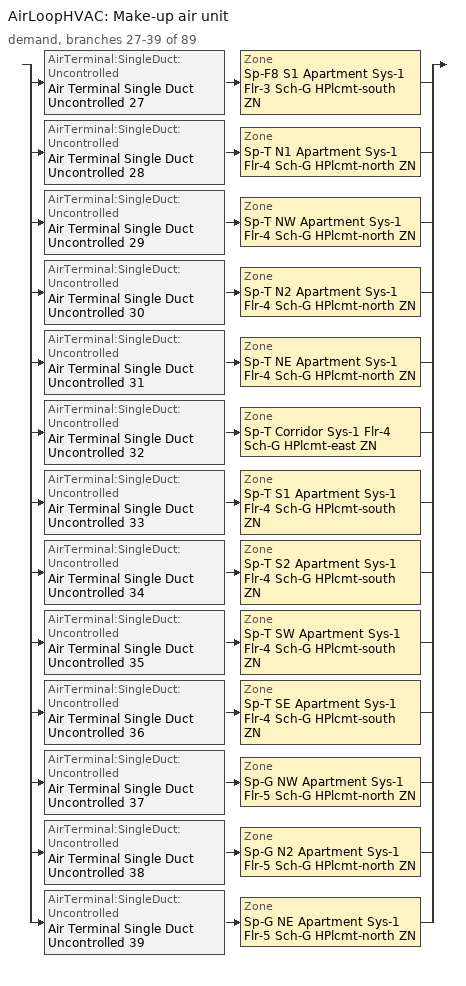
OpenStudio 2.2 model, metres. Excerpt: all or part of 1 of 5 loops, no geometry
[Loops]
AirLoopHVAC 'Make-up air unit'
 demand, branches 27-39 of 89: split
  | AirTerminal:SingleDuct:Uncontrolled 'Air Terminal Single Duct Uncontrolled 27' > Zone 'Sp-F8 S1 Apartment Sys-1 Flr-3 Sch-G HPlcmt-south ZN'
  | AirTerminal:SingleDuct:Uncontrolled 'Air Terminal Single Duct Uncontrolled 28' > Zone 'Sp-T N1 Apartment Sys-1 Flr-4 Sch-G HPlcmt-north ZN'
  | AirTerminal:SingleDuct:Uncontrolled 'Air Terminal Single Duct Uncontrolled 29' > Zone 'Sp-T NW Apartment Sys-1 Flr-4 Sch-G HPlcmt-north ZN'
  | AirTerminal:SingleDuct:Uncontrolled 'Air Terminal Single Duct Uncontrolled 30' > Zone 'Sp-T N2 Apartment Sys-1 Flr-4 Sch-G HPlcmt-north ZN'
  | AirTerminal:SingleDuct:Uncontrolled 'Air Terminal Single Duct Uncontrolled 31' > Zone 'Sp-T NE Apartment Sys-1 Flr-4 Sch-G HPlcmt-north ZN'
  | AirTerminal:SingleDuct:Uncontrolled 'Air Terminal Single Duct Uncontrolled 32' > Zone 'Sp-T Corridor Sys-1 Flr-4 Sch-G HPlcmt-east ZN'
  | AirTerminal:SingleDuct:Uncontrolled 'Air Terminal Single Duct Uncontrolled 33' > Zone 'Sp-T S1 Apartment Sys-1 Flr-4 Sch-G HPlcmt-south ZN'
  | AirTerminal:SingleDuct:Uncontrolled 'Air Terminal Single Duct Uncontrolled 34' > Zone 'Sp-T S2 Apartment Sys-1 Flr-4 Sch-G HPlcmt-south ZN'
  | AirTerminal:SingleDuct:Uncontrolled 'Air Terminal Single Duct Uncontrolled 35' > Zone 'Sp-T SW Apartment Sys-1 Flr-4 Sch-G HPlcmt-south ZN'
  | AirTerminal:SingleDuct:Uncontrolled 'Air Terminal Single Duct Uncontrolled 36' > Zone 'Sp-T SE Apartment Sys-1 Flr-4 Sch-G HPlcmt-south ZN'
  | AirTerminal:SingleDuct:Uncontrolled 'Air Terminal Single Duct Uncontrolled 37' > Zone 'Sp-G NW Apartment Sys-1 Flr-5 Sch-G HPlcmt-north ZN'
  | AirTerminal:SingleDuct:Uncontrolled 'Air Terminal Single Duct Uncontrolled 38' > Zone 'Sp-G N2 Apartment Sys-1 Flr-5 Sch-G HPlcmt-north ZN'
  | AirTerminal:SingleDuct:Uncontrolled 'Air Terminal Single Duct Uncontrolled 39' > Zone 'Sp-G NE Apartment Sys-1 Flr-5 Sch-G HPlcmt-north ZN'
[EvaporativeFluidCooler:SingleSpeed]
Central Tower: Design Air Flow Rate {m3/s}=autosize; Fan Power at Design Air Flow Rate {W}=autosize; Design Spray Water Flow Rate {m3/s}=0.002208; Performance Input Method=UFactorTimesAreaAndDesignWaterFlowRate; U-factor Times Area Value at Design Air Flow Rate {W/K}=autosize; Design Water Flow Rate {m3/s}=autosize; Capacity Control=FanCycling; Sizing Factor=1; Evaporation Loss Mode=SaturatedExit; Drift Loss Percent {percent}=0.008; Blowdown Calculation Mode=ConcentrationRatio; Blowdown Concentration Ratio=3
[Sizing:Zone] Zone Cooling Design Supply Air Temperature Input Method=SupplyAirTemperature; Zone Cooling Design Supply Air Temperature {C}=13; Zone Cooling Design Supply Air Temperature Difference {deltaC}=11.11; Zone Heating Design Supply Air Temperature Input Method=SupplyAirTemperature; Zone Heating Design Supply Air Temperature {C}=43; Zone Heating Design Supply Air Temperature Difference {deltaC}=11.11; Zone Cooling Design Supply Air Humidity Ratio {kg-H2O/kg-air}=0.0085; Zone Heating Design Supply Air Humidity Ratio {kg-H2O/kg-air}=0.008; Zone Heating Sizing Factor=1.3; Zone Cooling Sizing Factor=1.1; Cooling Design Air Flow Method=DesignDay; Heating Design Air Flow Method=DesignDay; Account for Dedicated Outdoor Air System=No; Dedicated Outdoor Air System Control Strategy=NeutralSupplyAir; Dedicated Outdoor Air Low Setpoint Temperature for Design {C}=autosize; Dedicated Outdoor Air High Setpoint Temperature for Design {C}=autosize
Sp-F8 S1 Apartment Sys-1 Flr-3 Sch-G HPlcmt-south ZN; Sp-T N1 Apartment Sys-1 Flr-4 Sch-G HPlcmt-north ZN; Sp-T NW Apartment Sys-1 Flr-4 Sch-G HPlcmt-north ZN; Sp-T N2 Apartment Sys-1 Flr-4 Sch-G HPlcmt-north ZN; Sp-T NE Apartment Sys-1 Flr-4 Sch-G HPlcmt-north ZN; Sp-T Corridor Sys-1 Flr-4 Sch-G HPlcmt-east ZN; Sp-T S1 Apartment Sys-1 Flr-4 Sch-G HPlcmt-south ZN; Sp-T S2 Apartment Sys-1 Flr-4 Sch-G HPlcmt-south ZN; Sp-T SW Apartment Sys-1 Flr-4 Sch-G HPlcmt-south ZN; Sp-T SE Apartment Sys-1 Flr-4 Sch-G HPlcmt-south ZN; Sp-G NW Apartment Sys-1 Flr-5 Sch-G HPlcmt-north ZN; Sp-G N2 Apartment Sys-1 Flr-5 Sch-G HPlcmt-north ZN; Sp-G NE Apartment Sys-1 Flr-5 Sch-G HPlcmt-north ZN
[Zone equipment]
Sp-F8 S1 Apartment Sys-1 Flr-3 Sch-G HPlcmt-south ZN: Sp-F8 S1 Apartment Sys-1 Flr-3 Sch-G HPlcmt-south ZN PTAC, Zone HVAC Baseboard Convective Electric 27, Air Terminal Single Duct Uncontrolled 27
Sp-T N1 Apartment Sys-1 Flr-4 Sch-G HPlcmt-north ZN: Sp-T N1 Apartment Sys-1 Flr-4 Sch-G HPlcmt-north ZN PTAC, Zone HVAC Baseboard Convective Electric 28, Air Terminal Single Duct Uncontrolled 28
Sp-T NW Apartment Sys-1 Flr-4 Sch-G HPlcmt-north ZN: Sp-T NW Apartment Sys-1 Flr-4 Sch-G HPlcmt-north ZN PTAC, Zone HVAC Baseboard Convective Electric 29, Air Terminal Single Duct Uncontrolled 29
Sp-T N2 Apartment Sys-1 Flr-4 Sch-G HPlcmt-north ZN: Sp-T N2 Apartment Sys-1 Flr-4 Sch-G HPlcmt-north ZN PTAC, Zone HVAC Baseboard Convective Electric 30, Air Terminal Single Duct Uncontrolled 30
Sp-T NE Apartment Sys-1 Flr-4 Sch-G HPlcmt-north ZN: Sp-T NE Apartment Sys-1 Flr-4 Sch-G HPlcmt-north ZN PTAC, Zone HVAC Baseboard Convective Electric 31, Air Terminal Single Duct Uncontrolled 31
Sp-T Corridor Sys-1 Flr-4 Sch-G HPlcmt-east ZN: Sp-T Corridor Sys-1 Flr-4 Sch-G HPlcmt-east ZN PTAC, Zone HVAC Baseboard Convective Electric 32, Air Terminal Single Duct Uncontrolled 32
Sp-T S1 Apartment Sys-1 Flr-4 Sch-G HPlcmt-south ZN: Sp-T S1 Apartment Sys-1 Flr-4 Sch-G HPlcmt-south ZN PTAC, Zone HVAC Baseboard Convective Electric 33, Air Terminal Single Duct Uncontrolled 33
Sp-T S2 Apartment Sys-1 Flr-4 Sch-G HPlcmt-south ZN: Sp-T S2 Apartment Sys-1 Flr-4 Sch-G HPlcmt-south ZN PTAC, Zone HVAC Baseboard Convective Electric 34, Air Terminal Single Duct Uncontrolled 34
Sp-T SW Apartment Sys-1 Flr-4 Sch-G HPlcmt-south ZN: Sp-T SW Apartment Sys-1 Flr-4 Sch-G HPlcmt-south ZN PTAC, Zone HVAC Baseboard Convective Electric 35, Air Terminal Single Duct Uncontrolled 35
Sp-T SE Apartment Sys-1 Flr-4 Sch-G HPlcmt-south ZN: Sp-T SE Apartment Sys-1 Flr-4 Sch-G HPlcmt-south ZN PTAC, Zone HVAC Baseboard Convective Electric 36, Air Terminal Single Duct Uncontrolled 36
Sp-G NW Apartment Sys-1 Flr-5 Sch-G HPlcmt-north ZN: Sp-G NW Apartment Sys-1 Flr-5 Sch-G HPlcmt-north ZN PTAC, Zone HVAC Baseboard Convective Electric 37, Air Terminal Single Duct Uncontrolled 37
Sp-G N2 Apartment Sys-1 Flr-5 Sch-G HPlcmt-north ZN: Sp-G N2 Apartment Sys-1 Flr-5 Sch-G HPlcmt-north ZN PTAC, Zone HVAC Baseboard Convective Electric 38, Air Terminal Single Duct Uncontrolled 38
Sp-G NE Apartment Sys-1 Flr-5 Sch-G HPlcmt-north ZN: Sp-G NE Apartment Sys-1 Flr-5 Sch-G HPlcmt-north ZN PTAC, Zone HVAC Baseboard Convective Electric 39, Air Terminal Single Duct Uncontrolled 39
[Fan:ConstantVolume] Availability Schedule=Always On Discrete; Fan Efficiency=0.39975; Pressure Rise {Pa}=640; Maximum Flow Rate {m3/s}=AutoSize; Motor Efficiency=0.615
Fan Constant Volume 28; Fan Constant Volume 29; Fan Constant Volume 30; Fan Constant Volume 31; Fan Constant Volume 32; Fan Constant Volume 33; Fan Constant Volume 34; Fan Constant Volume 35; Fan Constant Volume 36; Fan Constant Volume 37; Fan Constant Volume 38; Fan Constant Volume 39; Fan Constant Volume 40
[Coil:Heating:Electric] Availability Schedule=ON_OFF_ALWAYS_OFF
Coil Heating Electric 28; Coil Heating Electric 29; Coil Heating Electric 30; Coil Heating Electric 31; Coil Heating Electric 32; Coil Heating Electric 33; Coil Heating Electric 34; Coil Heating Electric 35; Coil Heating Electric 36; Coil Heating Electric 37; Coil Heating Electric 38; Coil Heating Electric 39; Coil Heating Electric 40
[Coil:Cooling:DX:SingleSpeed] Availability Schedule=Always On Discrete; Rated Total Cooling Capacity {W}=autosize; Rated Sensible Heat Ratio=autosize; Rated Air Flow Rate {m3/s}=autosize; Rated Evaporator Fan Power Per Volume Flow Rate {W/(m3/s)}=773.3; Condenser Type=AirCooled; Evaporative Condenser Effectiveness=0; Evaporative Condenser Air Flow Rate {m3/s}=Autosize; Evaporative Condenser Pump Rated Power Consumption {W}=Autosize; Crankcase Heater Capacity {W}=0; Maximum Outdoor Dry-Bulb Temperature for Crankcase Heater Operation {C}=0; Basin Heater Capacity {W/K}=0; Basin Heater Setpoint Temperature {C}=10
Name | Rated COP {W/W} | Total Cooling Capacity Function of Temperature Curve | Total Cooling Capacity Function of Flow Fraction Curve | Energy Input Ratio Function of Temperature Curve | Energy Input Ratio Function of Flow Fraction Curve | Part Load Fraction Correlation Curve
Coil Cooling DX Single Speed 28 7kBtu/hr 11.0EER | 3.72669 | DXCOOL-NECB2011-REF-CAPFT 20 | DXCOOL-NECB2011-REF-CAPFFLOW 20 | DXCOOL-NECB2011-REF-COOLEIRFT 20 | DXCOOL-NECB2011-REF-COOLEIRFFLOW 20 | DXCOOL-NECB2011-REF-COOLPLFFPLR 20
Coil Cooling DX Single Speed 29 8kBtu/hr 10.8EER | 3.66224 | DXCOOL-NECB2011-REF-CAPFT 21 | DXCOOL-NECB2011-REF-CAPFFLOW 21 | DXCOOL-NECB2011-REF-COOLEIRFT 21 | DXCOOL-NECB2011-REF-COOLEIRFFLOW 21 | DXCOOL-NECB2011-REF-COOLPLFFPLR 21
Coil Cooling DX Single Speed 30 10kBtu/hr 10.4EER | 3.51759 | DXCOOL-NECB2011-REF-CAPFT 23 | DXCOOL-NECB2011-REF-CAPFFLOW 23 | DXCOOL-NECB2011-REF-COOLEIRFT 23 | DXCOOL-NECB2011-REF-COOLEIRFFLOW 23 | DXCOOL-NECB2011-REF-COOLPLFFPLR 23
Coil Cooling DX Single Speed 31 8kBtu/hr 10.8EER | 3.66217 | DXCOOL-NECB2011-REF-CAPFT 24 | DXCOOL-NECB2011-REF-CAPFFLOW 24 | DXCOOL-NECB2011-REF-COOLEIRFT 24 | DXCOOL-NECB2011-REF-COOLEIRFFLOW 24 | DXCOOL-NECB2011-REF-COOLPLFFPLR 24
Coil Cooling DX Single Speed 32 10kBtu/hr 10.4EER | 3.51573 | DXCOOL-NECB2011-REF-CAPFT 25 | DXCOOL-NECB2011-REF-CAPFFLOW 25 | DXCOOL-NECB2011-REF-COOLEIRFT 25 | DXCOOL-NECB2011-REF-COOLEIRFFLOW 25 | DXCOOL-NECB2011-REF-COOLPLFFPLR 25
Coil Cooling DX Single Speed 33 9kBtu/hr 10.5EER | 3.57192 | DXCOOL-NECB2011-REF-CAPFT 26 | DXCOOL-NECB2011-REF-CAPFFLOW 26 | DXCOOL-NECB2011-REF-COOLEIRFT 26 | DXCOOL-NECB2011-REF-COOLEIRFFLOW 26 | DXCOOL-NECB2011-REF-COOLPLFFPLR 26
Coil Cooling DX Single Speed 34 9kBtu/hr 10.5EER | 3.54933 | DXCOOL-NECB2011-REF-CAPFT 27 | DXCOOL-NECB2011-REF-CAPFFLOW 27 | DXCOOL-NECB2011-REF-COOLEIRFT 27 | DXCOOL-NECB2011-REF-COOLEIRFFLOW 27 | DXCOOL-NECB2011-REF-COOLPLFFPLR 27
Coil Cooling DX Single Speed 35 10kBtu/hr 10.5EER | 3.54536 | DXCOOL-NECB2011-REF-CAPFT 28 | DXCOOL-NECB2011-REF-CAPFFLOW 28 | DXCOOL-NECB2011-REF-COOLEIRFT 28 | DXCOOL-NECB2011-REF-COOLEIRFFLOW 28 | DXCOOL-NECB2011-REF-COOLPLFFPLR 28
Coil Cooling DX Single Speed 36 11kBtu/hr 10.1EER | 3.42358 | DXCOOL-NECB2011-REF-CAPFT 29 | DXCOOL-NECB2011-REF-CAPFFLOW 29 | DXCOOL-NECB2011-REF-COOLEIRFT 29 | DXCOOL-NECB2011-REF-COOLEIRFFLOW 29 | DXCOOL-NECB2011-REF-COOLPLFFPLR 29
Coil Cooling DX Single Speed 37 11kBtu/hr 10.1EER | 3.43392 | DXCOOL-NECB2011-REF-CAPFT 30 | DXCOOL-NECB2011-REF-CAPFFLOW 30 | DXCOOL-NECB2011-REF-COOLEIRFT 30 | DXCOOL-NECB2011-REF-COOLEIRFFLOW 30 | DXCOOL-NECB2011-REF-COOLPLFFPLR 30
Coil Cooling DX Single Speed 38 7kBtu/hr 10.9EER | 3.69299 | DXCOOL-NECB2011-REF-CAPFT 31 | DXCOOL-NECB2011-REF-CAPFFLOW 31 | DXCOOL-NECB2011-REF-COOLEIRFT 31 | DXCOOL-NECB2011-REF-COOLEIRFFLOW 31 | DXCOOL-NECB2011-REF-COOLPLFFPLR 31
Coil Cooling DX Single Speed 39 4kBtu/hr 11.0EER | 3.72439 | DXCOOL-NECB2011-REF-CAPFT 32 | DXCOOL-NECB2011-REF-CAPFFLOW 32 | DXCOOL-NECB2011-REF-COOLEIRFT 32 | DXCOOL-NECB2011-REF-COOLEIRFFLOW 32 | DXCOOL-NECB2011-REF-COOLPLFFPLR 32
Coil Cooling DX Single Speed 40 8kBtu/hr 10.8EER | 3.66921 | DXCOOL-NECB2011-REF-CAPFT 34 | DXCOOL-NECB2011-REF-CAPFFLOW 34 | DXCOOL-NECB2011-REF-COOLEIRFT 34 | DXCOOL-NECB2011-REF-COOLEIRFFLOW 34 | DXCOOL-NECB2011-REF-COOLPLFFPLR 34
[ZoneHVAC:PackagedTerminalAirConditioner] Availability Schedule=Always On Discrete; Supply Air Flow Rate During Cooling Operation {m3/s}=Autosize; Supply Air Flow Rate During Heating Operation {m3/s}=Autosize; Supply Air Flow Rate When No Cooling or Heating is Needed {m3/s}=Autosize; Outdoor Air Flow Rate During Cooling Operation {m3/s}=Autosize; Outdoor Air Flow Rate During Heating Operation {m3/s}=Autosize; Outdoor Air Flow Rate When No Cooling or Heating is Needed {m3/s}=Autosize; Fan Placement=DrawThrough
Name | Supply Air Fan | Heating Coil | Cooling Coil
Sp-F8 S1 Apartment Sys-1 Flr-3 Sch-G HPlcmt-south ZN PTAC | Fan Constant Volume 28 | Coil Heating Electric 28 | Coil Cooling DX Single Speed 28 7kBtu/hr 11.0EER
Sp-T N1 Apartment Sys-1 Flr-4 Sch-G HPlcmt-north ZN PTAC | Fan Constant Volume 29 | Coil Heating Electric 29 | Coil Cooling DX Single Speed 29 8kBtu/hr 10.8EER
Sp-T NW Apartment Sys-1 Flr-4 Sch-G HPlcmt-north ZN PTAC | Fan Constant Volume 30 | Coil Heating Electric 30 | Coil Cooling DX Single Speed 30 10kBtu/hr 10.4EER
Sp-T N2 Apartment Sys-1 Flr-4 Sch-G HPlcmt-north ZN PTAC | Fan Constant Volume 31 | Coil Heating Electric 31 | Coil Cooling DX Single Speed 31 8kBtu/hr 10.8EER
Sp-T NE Apartment Sys-1 Flr-4 Sch-G HPlcmt-north ZN PTAC | Fan Constant Volume 32 | Coil Heating Electric 32 | Coil Cooling DX Single Speed 32 10kBtu/hr 10.4EER
Sp-T Corridor Sys-1 Flr-4 Sch-G HPlcmt-east ZN PTAC | Fan Constant Volume 33 | Coil Heating Electric 33 | Coil Cooling DX Single Speed 33 9kBtu/hr 10.5EER
Sp-T S1 Apartment Sys-1 Flr-4 Sch-G HPlcmt-south ZN PTAC | Fan Constant Volume 34 | Coil Heating Electric 34 | Coil Cooling DX Single Speed 34 9kBtu/hr 10.5EER
Sp-T S2 Apartment Sys-1 Flr-4 Sch-G HPlcmt-south ZN PTAC | Fan Constant Volume 35 | Coil Heating Electric 35 | Coil Cooling DX Single Speed 35 10kBtu/hr 10.5EER
Sp-T SW Apartment Sys-1 Flr-4 Sch-G HPlcmt-south ZN PTAC | Fan Constant Volume 36 | Coil Heating Electric 36 | Coil Cooling DX Single Speed 36 11kBtu/hr 10.1EER
Sp-T SE Apartment Sys-1 Flr-4 Sch-G HPlcmt-south ZN PTAC | Fan Constant Volume 37 | Coil Heating Electric 37 | Coil Cooling DX Single Speed 37 11kBtu/hr 10.1EER
Sp-G NW Apartment Sys-1 Flr-5 Sch-G HPlcmt-north ZN PTAC | Fan Constant Volume 38 | Coil Heating Electric 38 | Coil Cooling DX Single Speed 38 7kBtu/hr 10.9EER
Sp-G N2 Apartment Sys-1 Flr-5 Sch-G HPlcmt-north ZN PTAC | Fan Constant Volume 39 | Coil Heating Electric 39 | Coil Cooling DX Single Speed 39 4kBtu/hr 11.0EER
Sp-G NE Apartment Sys-1 Flr-5 Sch-G HPlcmt-north ZN PTAC | Fan Constant Volume 40 | Coil Heating Electric 40 | Coil Cooling DX Single Speed 40 8kBtu/hr 10.8EER
[ZoneHVAC:Baseboard:Convective:Electric] Availability Schedule=Always On Discrete; Nominal Capacity {W}=autosize; Efficiency=1
Zone HVAC Baseboard Convective Electric 27; Zone HVAC Baseboard Convective Electric 28; Zone HVAC Baseboard Convective Electric 29; Zone HVAC Baseboard Convective Electric 30; Zone HVAC Baseboard Convective Electric 31; Zone HVAC Baseboard Convective Electric 32; Zone HVAC Baseboard Convective Electric 33; Zone HVAC Baseboard Convective Electric 34; Zone HVAC Baseboard Convective Electric 35; Zone HVAC Baseboard Convective Electric 36; Zone HVAC Baseboard Convective Electric 37; Zone HVAC Baseboard Convective Electric 38; Zone HVAC Baseboard Convective Electric 39
[AirTerminal:SingleDuct:Uncontrolled] Availability Schedule=Always On Discrete; Maximum Air Flow Rate {m3/s}=AutoSize
Air Terminal Single Duct Uncontrolled 27; Air Terminal Single Duct Uncontrolled 28; Air Terminal Single Duct Uncontrolled 29; Air Terminal Single Duct Uncontrolled 30; Air Terminal Single Duct Uncontrolled 31; Air Terminal Single Duct Uncontrolled 32; Air Terminal Single Duct Uncontrolled 33; Air Terminal Single Duct Uncontrolled 34; Air Terminal Single Duct Uncontrolled 35; Air Terminal Single Duct Uncontrolled 36; Air Terminal Single Duct Uncontrolled 37; Air Terminal Single Duct Uncontrolled 38; Air Terminal Single Duct Uncontrolled 39
[HeatExchanger:AirToAir:SensibleAndLatent]
Make-up air unit ERV: Availability Schedule=Always On Discrete; Nominal Supply Air Flow Rate {m3/s}=autosize; Sensible Effectiveness at 100% Heating Air Flow=0.5; Latent Effectiveness at 100% Heating Air Flow=0.5; Sensible Effectiveness at 75% Heating Air Flow=0.5; Latent Effectiveness at 75% Heating Air Flow=0.5; Sensible Effectiveness at 100% Cooling Air Flow=0.5; Latent Effectiveness at 100% Cooling Air Flow=0.5; Sensible Effectiveness at 75% Cooling Air Flow=0.5; Latent Effectiveness at 75% Cooling Air Flow=0.5; Nominal Electric Power {W}=50; Supply Air Outlet Temperature Control=Yes; Heat Exchanger Type=Rotary; Frost Control Type=ExhaustOnly; Threshold Temperature {C}=-23.3; Initial Defrost Time Fraction=0.167; Rate of Defrost Time Fraction Increase {1/K}=1.44; Economizer Lockout=Yes
[SetpointManager:OutdoorAirPretreat]
Setpoint Manager Outdoor Air Pretreat 1: Minimum Setpoint Temperature {C}=-99; Maximum Setpoint Temperature {C}=99; Minimum Setpoint Humidity Ratio {kgWater/kgDryAir}=1e-05; Maximum Setpoint Humidity Ratio {kgWater/kgDryAir}=1
[Schedule:Ruleset]
ON_OFF_ALWAYS_OFF: Default Day Schedule=Schedule Day 3
[Schedule:Day]
Schedule Day 3; wkdON_OFF_ALWAYS_OFF 1; satON_OFF_ALWAYS_OFF 1; sunON_OFF_ALWAYS_OFF 1: 1, 0, 0, 2, 0, 0, 3, 0, 0, 4, 0, 0, 5, 0, 0, 6, 0, 0, 7, 0, 0, 8, 0, 0, 9, 0, 0, 10, 0, 0, 11, 0, 0, 12, 0, 0, 13, 0, 0, 14, 0, 0, 15, 0, 0, 16, 0, 0, 17, 0, 0, 18, 0, 0, 19, 0, 0, 20, 0, 0, 21, 0, 0, 22, 0, 0, 23, 0, 0, 24, 0, 0
[Schedule:Rule] Schedule Ruleset=ON_OFF_ALWAYS_OFF; Date Specification Type=DateRange; Start Month=1; Start Day=1; End Month=12; End Day=31
Name | Rule Order | Day Schedule | Apply Sunday | Apply Monday | Apply Tuesday | Apply Wednesday | Apply Thursday | Apply Friday | Apply Saturday
wkdON_OFF_ALWAYS_OFF rule | 2 | wkdON_OFF_ALWAYS_OFF 1 | No | Yes | Yes | Yes | Yes | Yes | No
satON_OFF_ALWAYS_OFFrule | 1 | satON_OFF_ALWAYS_OFF 1 | No | No | No | No | No | No | Yes
sunON_OFF_ALWAYS_OFFrule | 0 | sunON_OFF_ALWAYS_OFF 1 | Yes | No | No | No | No | No | No
[Schedule:Constant]
Always On Discrete: Value=1
[Curve:Biquadratic] Minimum Value of x=13; Maximum Value of x=24; Minimum Value of y=24; Maximum Value of y=46
Name | Coefficient1 Constant | Coefficient2 x | Coefficient3 x**2 | Coefficient4 y | Coefficient5 y**2 | Coefficient6 x*y
DXCOOL-NECB2011-REF-CAPFT 20; DXCOOL-NECB2011-REF-CAPFT 21; DXCOOL-NECB2011-REF-CAPFT 23; DXCOOL-NECB2011-REF-CAPFT 24; DXCOOL-NECB2011-REF-CAPFT 25; DXCOOL-NECB2011-REF-CAPFT 26; DXCOOL-NECB2011-REF-CAPFT 27; DXCOOL-NECB2011-REF-CAPFT 28; DXCOOL-NECB2011-REF-CAPFT 29; DXCOOL-NECB2011-REF-CAPFT 30; DXCOOL-NECB2011-REF-CAPFT 31; DXCOOL-NECB2011-REF-CAPFT 32; DXCOOL-NECB2011-REF-CAPFT 34 | 0.867905 | 0.0142459 | 0.00055436 | -0.0075575 | 3.3e-05 | -0.0001918
DXCOOL-NECB2011-REF-COOLEIRFT 20; DXCOOL-NECB2011-REF-COOLEIRFT 21; DXCOOL-NECB2011-REF-COOLEIRFT 23; DXCOOL-NECB2011-REF-COOLEIRFT 24; DXCOOL-NECB2011-REF-COOLEIRFT 25; DXCOOL-NECB2011-REF-COOLEIRFT 26; DXCOOL-NECB2011-REF-COOLEIRFT 27; DXCOOL-NECB2011-REF-COOLEIRFT 28; DXCOOL-NECB2011-REF-COOLEIRFT 29; DXCOOL-NECB2011-REF-COOLEIRFT 30; DXCOOL-NECB2011-REF-COOLEIRFT 31; DXCOOL-NECB2011-REF-COOLEIRFT 32; DXCOOL-NECB2011-REF-COOLEIRFT 34 | 0.116936 | 0.0284933 | -0.0004112 | 0.0214108 | 0.00016103 | -0.0006791
[Curve:Quadratic] Coefficient1 Constant=1; Coefficient2 x=0; Coefficient3 x**2=0; Minimum Value of x=0; Maximum Value of x=1
DXCOOL-NECB2011-REF-CAPFFLOW 20; DXCOOL-NECB2011-REF-COOLEIRFFLOW 20; DXCOOL-NECB2011-REF-CAPFFLOW 21; DXCOOL-NECB2011-REF-COOLEIRFFLOW 21; DXCOOL-NECB2011-REF-CAPFFLOW 23; DXCOOL-NECB2011-REF-COOLEIRFFLOW 23; DXCOOL-NECB2011-REF-CAPFFLOW 24; DXCOOL-NECB2011-REF-COOLEIRFFLOW 24; DXCOOL-NECB2011-REF-CAPFFLOW 25; DXCOOL-NECB2011-REF-COOLEIRFFLOW 25; DXCOOL-NECB2011-REF-CAPFFLOW 26; DXCOOL-NECB2011-REF-COOLEIRFFLOW 26; DXCOOL-NECB2011-REF-CAPFFLOW 27; DXCOOL-NECB2011-REF-COOLEIRFFLOW 27; DXCOOL-NECB2011-REF-CAPFFLOW 28; DXCOOL-NECB2011-REF-COOLEIRFFLOW 28; DXCOOL-NECB2011-REF-CAPFFLOW 29; DXCOOL-NECB2011-REF-COOLEIRFFLOW 29; DXCOOL-NECB2011-REF-CAPFFLOW 30; DXCOOL-NECB2011-REF-COOLEIRFFLOW 30; DXCOOL-NECB2011-REF-CAPFFLOW 31; DXCOOL-NECB2011-REF-COOLEIRFFLOW 31; DXCOOL-NECB2011-REF-CAPFFLOW 32; DXCOOL-NECB2011-REF-COOLEIRFFLOW 32; DXCOOL-NECB2011-REF-CAPFFLOW 34; DXCOOL-NECB2011-REF-COOLEIRFFLOW 34
[Curve:Cubic] Coefficient1 Constant=0.0277; Coefficient2 x=4.9151; Coefficient3 x**2=-8.184; Coefficient4 x**3=4.2702; Minimum Value of x=0.7; Maximum Value of x=1
DXCOOL-NECB2011-REF-COOLPLFFPLR 20; DXCOOL-NECB2011-REF-COOLPLFFPLR 21; DXCOOL-NECB2011-REF-COOLPLFFPLR 23; DXCOOL-NECB2011-REF-COOLPLFFPLR 24; DXCOOL-NECB2011-REF-COOLPLFFPLR 25; DXCOOL-NECB2011-REF-COOLPLFFPLR 26; DXCOOL-NECB2011-REF-COOLPLFFPLR 27; DXCOOL-NECB2011-REF-COOLPLFFPLR 28; DXCOOL-NECB2011-REF-COOLPLFFPLR 29; DXCOOL-NECB2011-REF-COOLPLFFPLR 30; DXCOOL-NECB2011-REF-COOLPLFFPLR 31; DXCOOL-NECB2011-REF-COOLPLFFPLR 32; DXCOOL-NECB2011-REF-COOLPLFFPLR 34
